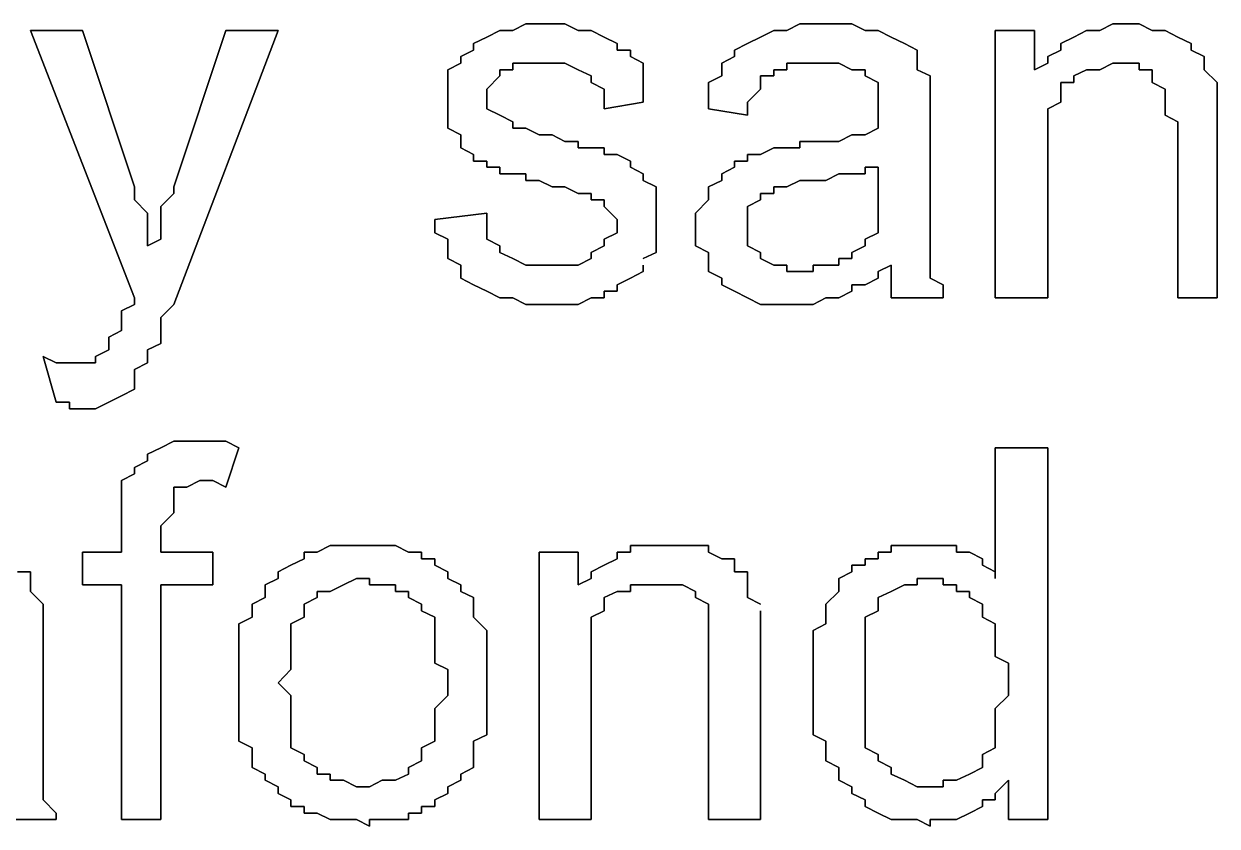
# Model space of a CAD drawing. Header units: metres. Extents: x 2.9 to 42.8, y 1.7 to 28.7.
# Drawn here: x 39.1637 to 39.4864, y 16.4553 to 16.6723 of the extents above; entities that cross this region are included whole.
import ezdxf

# ---------------------------------------------------------------- set-up
doc = ezdxf.new("R2010")
doc.units = ezdxf.units.M
doc.layers.add('GRIS', color=8, linetype='Continuous')

msp = doc.modelspace()

# ---------------------------------------------------------------- linework, layer by layer
at = {"layer": 'GRIS', "lineweight": -3}
for points in [[(39.1795, 16.6705), (39.1654, 16.6705), (39.1795, 16.6705)], [(39.1654, 16.6705), (39.1936, 16.5982), (39.1654, 16.6705)], [(39.1936, 16.6282), (39.1795, 16.6705), (39.1936, 16.6282)], [(39.2042, 16.5964), (39.2324, 16.6705), (39.2042, 16.5964)], [(39.2183, 16.6705), (39.2042, 16.6282), (39.2183, 16.6705)], [(39.2324, 16.6705), (39.2183, 16.6705), (39.2324, 16.6705)], [(39.2924, 16.6705), (39.2889, 16.6687), (39.2924, 16.6705)], [(39.2959, 16.6705), (39.2924, 16.6705), (39.2959, 16.6705)], [(39.2994, 16.6723), (39.2959, 16.6705), (39.2994, 16.6723)], [(39.303, 16.6723), (39.2994, 16.6723), (39.303, 16.6723)], [(39.3065, 16.6723), (39.303, 16.6723), (39.3065, 16.6723)], [(39.31, 16.6723), (39.3065, 16.6723), (39.31, 16.6723)], [(39.3136, 16.6705), (39.31, 16.6723), (39.3136, 16.6705)], [(39.3171, 16.6705), (39.3136, 16.6705), (39.3171, 16.6705)], [(39.3206, 16.6687), (39.3171, 16.6705), (39.3206, 16.6687)], [(39.3665, 16.6705), (39.3629, 16.6687), (39.3665, 16.6705)], [(39.37, 16.6705), (39.3665, 16.6705), (39.37, 16.6705)], [(39.3735, 16.6723), (39.37, 16.6705), (39.3735, 16.6723)], [(39.3771, 16.6723), (39.3735, 16.6723), (39.3771, 16.6723)], [(39.3806, 16.6723), (39.3771, 16.6723), (39.3806, 16.6723)], [(39.3841, 16.6723), (39.3806, 16.6723), (39.3841, 16.6723)], [(39.3876, 16.6723), (39.3841, 16.6723), (39.3876, 16.6723)], [(39.3912, 16.6705), (39.3876, 16.6723), (39.3912, 16.6705)], [(39.3947, 16.6705), (39.3912, 16.6705), (39.3947, 16.6705)], [(39.3982, 16.6687), (39.3947, 16.6705), (39.3982, 16.6687)], [(39.437, 16.6705), (39.4264, 16.6705), (39.437, 16.6705)], [(39.4264, 16.6705), (39.4264, 16.5982), (39.4264, 16.6705)], [(39.437, 16.6599), (39.437, 16.6705), (39.437, 16.6599)], [(39.4511, 16.6705), (39.4476, 16.6687), (39.4511, 16.6705)], [(39.4547, 16.6705), (39.4511, 16.6705), (39.4547, 16.6705)], [(39.4582, 16.6723), (39.4547, 16.6705), (39.4582, 16.6723)], [(39.4617, 16.6723), (39.4582, 16.6723), (39.4617, 16.6723)], [(39.4653, 16.6723), (39.4617, 16.6723), (39.4653, 16.6723)], [(39.4688, 16.6705), (39.4653, 16.6723), (39.4688, 16.6705)], [(39.4723, 16.6705), (39.4688, 16.6705), (39.4723, 16.6705)], [(39.4758, 16.6687), (39.4723, 16.6705), (39.4758, 16.6687)], [(39.2889, 16.6687), (39.2853, 16.667), (39.2889, 16.6687)], [(39.2853, 16.667), (39.2853, 16.6652), (39.2853, 16.667)], [(39.3241, 16.667), (39.3206, 16.6687), (39.3241, 16.667)], [(39.3241, 16.6652), (39.3241, 16.667), (39.3241, 16.6652)], [(39.3594, 16.667), (39.3559, 16.6652), (39.3594, 16.667)], [(39.3629, 16.6687), (39.3594, 16.667), (39.3629, 16.6687)], [(39.4018, 16.667), (39.3982, 16.6687), (39.4018, 16.667)], [(39.4053, 16.6652), (39.4018, 16.667), (39.4053, 16.6652)], [(39.4476, 16.6687), (39.4441, 16.667), (39.4476, 16.6687)], [(39.4441, 16.667), (39.4441, 16.6652), (39.4441, 16.667)], [(39.4794, 16.667), (39.4758, 16.6687), (39.4794, 16.667)], [(39.4794, 16.6652), (39.4794, 16.667), (39.4794, 16.6652)], [(39.2853, 16.6652), (39.2818, 16.6635), (39.2853, 16.6652)], [(39.3277, 16.6652), (39.3241, 16.6652), (39.3277, 16.6652)], [(39.3277, 16.6635), (39.3277, 16.6652), (39.3277, 16.6635)], [(39.3559, 16.6652), (39.3559, 16.6635), (39.3559, 16.6652)], [(39.4053, 16.6635), (39.4053, 16.6652), (39.4053, 16.6635)], [(39.4441, 16.6652), (39.4406, 16.6635), (39.4441, 16.6652)], [(39.4829, 16.6635), (39.4794, 16.6652), (39.4829, 16.6635)], [(39.2818, 16.6617), (39.2783, 16.6599), (39.2818, 16.6617)], [(39.2818, 16.6635), (39.2818, 16.6617), (39.2818, 16.6635)], [(39.2959, 16.6599), (39.2959, 16.6617), (39.2959, 16.6599)], [(39.2959, 16.6617), (39.2994, 16.6617), (39.2959, 16.6617)], [(39.2994, 16.6617), (39.303, 16.6617), (39.2994, 16.6617)], [(39.303, 16.6617), (39.3065, 16.6617), (39.303, 16.6617)], [(39.3065, 16.6617), (39.31, 16.6617), (39.3065, 16.6617)], [(39.31, 16.6617), (39.3136, 16.6599), (39.31, 16.6617)], [(39.3312, 16.6617), (39.3277, 16.6635), (39.3312, 16.6617)], [(39.3312, 16.6599), (39.3312, 16.6617), (39.3312, 16.6599)], [(39.3559, 16.6635), (39.3524, 16.6617), (39.3559, 16.6635)], [(39.3524, 16.6617), (39.3524, 16.6582), (39.3524, 16.6617)], [(39.37, 16.6599), (39.37, 16.6617), (39.37, 16.6599)], [(39.37, 16.6617), (39.3735, 16.6617), (39.37, 16.6617)], [(39.3735, 16.6617), (39.3771, 16.6617), (39.3735, 16.6617)], [(39.3771, 16.6617), (39.3806, 16.6617), (39.3771, 16.6617)], [(39.3806, 16.6617), (39.3841, 16.6617), (39.3806, 16.6617)], [(39.3841, 16.6617), (39.3876, 16.6599), (39.3841, 16.6617)], [(39.4053, 16.6617), (39.4053, 16.6635), (39.4053, 16.6617)], [(39.4053, 16.6599), (39.4053, 16.6617), (39.4053, 16.6599)], [(39.4406, 16.6617), (39.437, 16.6599), (39.4406, 16.6617)], [(39.4406, 16.6635), (39.4406, 16.6617), (39.4406, 16.6635)], [(39.4547, 16.6599), (39.4582, 16.6617), (39.4547, 16.6599)], [(39.4582, 16.6617), (39.4617, 16.6617), (39.4582, 16.6617)], [(39.4617, 16.6617), (39.4653, 16.6617), (39.4617, 16.6617)], [(39.4653, 16.6617), (39.4653, 16.6599), (39.4653, 16.6617)], [(39.4829, 16.6617), (39.4829, 16.6635), (39.4829, 16.6617)], [(39.4829, 16.6599), (39.4829, 16.6617), (39.4829, 16.6599)], [(39.2783, 16.6599), (39.2783, 16.6582), (39.2783, 16.6599)], [(39.2783, 16.6582), (39.2783, 16.6564), (39.2783, 16.6582)], [(39.2889, 16.6546), (39.2924, 16.6582), (39.2889, 16.6546)], [(39.2924, 16.6582), (39.2924, 16.6599), (39.2924, 16.6582)], [(39.2924, 16.6599), (39.2959, 16.6599), (39.2924, 16.6599)], [(39.3136, 16.6599), (39.3171, 16.6582), (39.3136, 16.6599)], [(39.3171, 16.6582), (39.3171, 16.6564), (39.3171, 16.6582)], [(39.3312, 16.6564), (39.3312, 16.6599), (39.3312, 16.6564)], [(39.3524, 16.6582), (39.3488, 16.6564), (39.3524, 16.6582)], [(39.3629, 16.6564), (39.3629, 16.6582), (39.3629, 16.6564)], [(39.3629, 16.6582), (39.3665, 16.6582), (39.3629, 16.6582)], [(39.3665, 16.6582), (39.3665, 16.6599), (39.3665, 16.6582)], [(39.3665, 16.6599), (39.37, 16.6599), (39.3665, 16.6599)], [(39.3876, 16.6599), (39.3912, 16.6599), (39.3876, 16.6599)], [(39.3912, 16.6599), (39.3912, 16.6582), (39.3912, 16.6599)], [(39.3912, 16.6582), (39.3947, 16.6564), (39.3912, 16.6582)], [(39.4088, 16.6582), (39.4053, 16.6599), (39.4088, 16.6582)], [(39.4088, 16.6564), (39.4088, 16.6582), (39.4088, 16.6564)], [(39.4476, 16.6582), (39.4511, 16.6599), (39.4476, 16.6582)], [(39.4476, 16.6564), (39.4476, 16.6582), (39.4476, 16.6564)], [(39.4511, 16.6599), (39.4547, 16.6599), (39.4511, 16.6599)], [(39.4653, 16.6599), (39.4688, 16.6599), (39.4653, 16.6599)], [(39.4688, 16.6599), (39.4688, 16.6582), (39.4688, 16.6599)], [(39.4688, 16.6582), (39.4688, 16.6564), (39.4688, 16.6582)], [(39.4864, 16.6564), (39.4829, 16.6599), (39.4864, 16.6564)], [(39.2783, 16.6564), (39.2783, 16.6529), (39.2783, 16.6564)], [(39.2889, 16.6529), (39.2889, 16.6546), (39.2889, 16.6529)], [(39.3171, 16.6564), (39.3206, 16.6546), (39.3171, 16.6564)], [(39.3206, 16.6546), (39.3206, 16.6529), (39.3206, 16.6546)], [(39.3312, 16.6546), (39.3312, 16.6564), (39.3312, 16.6546)], [(39.3312, 16.6511), (39.3312, 16.6546), (39.3312, 16.6511)], [(39.3488, 16.6564), (39.3488, 16.6546), (39.3488, 16.6564)], [(39.3488, 16.6546), (39.3488, 16.6529), (39.3488, 16.6546)], [(39.3594, 16.6511), (39.3629, 16.6546), (39.3594, 16.6511)], [(39.3629, 16.6546), (39.3629, 16.6564), (39.3629, 16.6546)], [(39.3947, 16.6564), (39.3947, 16.6546), (39.3947, 16.6564)], [(39.3947, 16.6546), (39.3947, 16.6529), (39.3947, 16.6546)], [(39.4088, 16.6546), (39.4088, 16.6564), (39.4088, 16.6546)], [(39.4088, 16.6529), (39.4088, 16.6546), (39.4088, 16.6529)], [(39.4441, 16.6546), (39.4441, 16.6564), (39.4441, 16.6546)], [(39.4441, 16.6564), (39.4476, 16.6564), (39.4441, 16.6564)], [(39.4441, 16.6529), (39.4441, 16.6546), (39.4441, 16.6529)], [(39.4688, 16.6564), (39.4723, 16.6546), (39.4688, 16.6564)], [(39.4723, 16.6546), (39.4723, 16.6529), (39.4723, 16.6546)], [(39.4864, 16.6546), (39.4864, 16.6564), (39.4864, 16.6546)], [(39.4864, 16.6529), (39.4864, 16.6546), (39.4864, 16.6529)], [(39.2783, 16.6529), (39.2783, 16.6511), (39.2783, 16.6529)], [(39.2783, 16.6511), (39.2783, 16.6476), (39.2783, 16.6511)], [(39.2889, 16.6493), (39.2889, 16.6529), (39.2889, 16.6493)], [(39.3206, 16.6529), (39.3206, 16.6493), (39.3206, 16.6529)], [(39.3206, 16.6493), (39.3312, 16.6511), (39.3206, 16.6493)], [(39.3488, 16.6529), (39.3488, 16.6493), (39.3488, 16.6529)], [(39.3594, 16.6493), (39.3594, 16.6511), (39.3594, 16.6493)], [(39.3947, 16.6529), (39.3947, 16.6493), (39.3947, 16.6529)], [(39.4088, 16.6493), (39.4088, 16.6529), (39.4088, 16.6493)], [(39.4406, 16.6493), (39.4441, 16.6511), (39.4406, 16.6493)], [(39.4441, 16.6511), (39.4441, 16.6529), (39.4441, 16.6511)], [(39.4723, 16.6529), (39.4723, 16.6511), (39.4723, 16.6529)], [(39.4723, 16.6511), (39.4723, 16.6493), (39.4723, 16.6511)], [(39.4864, 16.6511), (39.4864, 16.6529), (39.4864, 16.6511)], [(39.4864, 16.6476), (39.4864, 16.6511), (39.4864, 16.6476)], [(39.2783, 16.6476), (39.2783, 16.6458), (39.2783, 16.6476)], [(39.2924, 16.6476), (39.2889, 16.6493), (39.2924, 16.6476)], [(39.2959, 16.6458), (39.2924, 16.6476), (39.2959, 16.6458)], [(39.3488, 16.6493), (39.3594, 16.6476), (39.3488, 16.6493)], [(39.3594, 16.6476), (39.3594, 16.6493), (39.3594, 16.6476)], [(39.3947, 16.6493), (39.3947, 16.6476), (39.3947, 16.6493)], [(39.3947, 16.6476), (39.3947, 16.6458), (39.3947, 16.6476)], [(39.4088, 16.6476), (39.4088, 16.6493), (39.4088, 16.6476)], [(39.4088, 16.6441), (39.4088, 16.6476), (39.4088, 16.6441)], [(39.4406, 16.6476), (39.4406, 16.6493), (39.4406, 16.6476)], [(39.4406, 16.6458), (39.4406, 16.6476), (39.4406, 16.6458)], [(39.4723, 16.6493), (39.4723, 16.6476), (39.4723, 16.6493)], [(39.4723, 16.6476), (39.4758, 16.6458), (39.4723, 16.6476)], [(39.4864, 16.6458), (39.4864, 16.6476), (39.4864, 16.6458)], [(39.2783, 16.6458), (39.2783, 16.6441), (39.2783, 16.6458)], [(39.2959, 16.6441), (39.2959, 16.6458), (39.2959, 16.6441)], [(39.3947, 16.6458), (39.3947, 16.6441), (39.3947, 16.6458)], [(39.4406, 16.6423), (39.4406, 16.6458), (39.4406, 16.6423)], [(39.4758, 16.6458), (39.4758, 16.6423), (39.4758, 16.6458)], [(39.4864, 16.6423), (39.4864, 16.6458), (39.4864, 16.6423)], [(39.2783, 16.6441), (39.2818, 16.6423), (39.2783, 16.6441)], [(39.2818, 16.6423), (39.2818, 16.6405), (39.2818, 16.6423)], [(39.2994, 16.6441), (39.2959, 16.6441), (39.2994, 16.6441)], [(39.303, 16.6423), (39.2994, 16.6441), (39.303, 16.6423)], [(39.3065, 16.6423), (39.303, 16.6423), (39.3065, 16.6423)], [(39.31, 16.6405), (39.3065, 16.6423), (39.31, 16.6405)], [(39.3876, 16.6423), (39.3841, 16.6405), (39.3876, 16.6423)], [(39.3912, 16.6423), (39.3876, 16.6423), (39.3912, 16.6423)], [(39.3947, 16.6441), (39.3912, 16.6423), (39.3947, 16.6441)], [(39.4088, 16.6282), (39.4088, 16.6441), (39.4088, 16.6282)], [(39.4406, 16.6388), (39.4406, 16.6423), (39.4406, 16.6388)], [(39.4758, 16.6423), (39.4758, 16.5982), (39.4758, 16.6423)], [(39.4864, 16.5982), (39.4864, 16.6423), (39.4864, 16.5982)], [(39.2818, 16.6405), (39.2818, 16.6388), (39.2818, 16.6405)], [(39.2818, 16.6388), (39.2853, 16.637), (39.2818, 16.6388)], [(39.3136, 16.6405), (39.31, 16.6405), (39.3136, 16.6405)], [(39.3136, 16.6388), (39.3136, 16.6405), (39.3136, 16.6388)], [(39.3171, 16.6388), (39.3136, 16.6388), (39.3171, 16.6388)], [(39.3206, 16.6388), (39.3171, 16.6388), (39.3206, 16.6388)], [(39.3206, 16.637), (39.3206, 16.6388), (39.3206, 16.637)], [(39.3665, 16.6388), (39.3629, 16.637), (39.3665, 16.6388)], [(39.37, 16.6388), (39.3665, 16.6388), (39.37, 16.6388)], [(39.3735, 16.6388), (39.37, 16.6388), (39.3735, 16.6388)], [(39.3771, 16.6405), (39.3735, 16.6405), (39.3771, 16.6405)], [(39.3735, 16.6405), (39.3735, 16.6388), (39.3735, 16.6405)], [(39.3806, 16.6405), (39.3771, 16.6405), (39.3806, 16.6405)], [(39.3841, 16.6405), (39.3806, 16.6405), (39.3841, 16.6405)], [(39.4406, 16.637), (39.4406, 16.6388), (39.4406, 16.637)], [(39.2853, 16.637), (39.2853, 16.6352), (39.2853, 16.637)], [(39.2853, 16.6352), (39.2889, 16.6352), (39.2853, 16.6352)], [(39.2889, 16.6352), (39.2889, 16.6335), (39.2889, 16.6352)], [(39.3241, 16.637), (39.3206, 16.637), (39.3241, 16.637)], [(39.3277, 16.6352), (39.3241, 16.637), (39.3277, 16.6352)], [(39.3277, 16.6335), (39.3277, 16.6352), (39.3277, 16.6335)], [(39.3594, 16.6352), (39.3559, 16.6352), (39.3594, 16.6352)], [(39.3559, 16.6352), (39.3559, 16.6335), (39.3559, 16.6352)], [(39.3629, 16.637), (39.3594, 16.637), (39.3629, 16.637)], [(39.3594, 16.637), (39.3594, 16.6352), (39.3594, 16.637)], [(39.4406, 16.5982), (39.4406, 16.637), (39.4406, 16.5982)], [(39.2889, 16.6335), (39.2924, 16.6335), (39.2889, 16.6335)], [(39.2924, 16.6335), (39.2924, 16.6317), (39.2924, 16.6335)], [(39.2924, 16.6317), (39.2959, 16.6317), (39.2924, 16.6317)], [(39.2959, 16.6317), (39.2994, 16.6317), (39.2959, 16.6317)], [(39.2994, 16.6317), (39.2994, 16.6299), (39.2994, 16.6317)], [(39.3312, 16.6317), (39.3277, 16.6335), (39.3312, 16.6317)], [(39.3312, 16.6299), (39.3312, 16.6317), (39.3312, 16.6299)], [(39.3559, 16.6335), (39.3524, 16.6317), (39.3559, 16.6335)], [(39.3524, 16.6317), (39.3524, 16.6299), (39.3524, 16.6317)], [(39.3806, 16.6299), (39.3841, 16.6317), (39.3806, 16.6299)], [(39.3841, 16.6317), (39.3876, 16.6317), (39.3841, 16.6317)], [(39.3876, 16.6317), (39.3912, 16.6317), (39.3876, 16.6317)], [(39.3912, 16.6317), (39.3912, 16.6335), (39.3912, 16.6317)], [(39.3912, 16.6335), (39.3947, 16.6335), (39.3912, 16.6335)], [(39.3947, 16.6335), (39.3947, 16.6299), (39.3947, 16.6335)], [(39.1936, 16.6264), (39.1936, 16.6282), (39.1936, 16.6264)], [(39.2042, 16.6282), (39.2042, 16.6264), (39.2042, 16.6282)], [(39.2994, 16.6299), (39.303, 16.6299), (39.2994, 16.6299)], [(39.303, 16.6299), (39.3065, 16.6282), (39.303, 16.6299)], [(39.3065, 16.6282), (39.31, 16.6282), (39.3065, 16.6282)], [(39.31, 16.6282), (39.3136, 16.6264), (39.31, 16.6282)], [(39.3347, 16.6282), (39.3312, 16.6299), (39.3347, 16.6282)], [(39.3347, 16.6264), (39.3347, 16.6282), (39.3347, 16.6264)], [(39.3524, 16.6299), (39.3488, 16.6282), (39.3524, 16.6299)], [(39.3488, 16.6282), (39.3488, 16.6264), (39.3488, 16.6282)], [(39.3665, 16.6264), (39.3665, 16.6282), (39.3665, 16.6264)], [(39.3665, 16.6282), (39.37, 16.6282), (39.3665, 16.6282)], [(39.37, 16.6282), (39.3735, 16.6299), (39.37, 16.6282)], [(39.3735, 16.6299), (39.3771, 16.6299), (39.3735, 16.6299)], [(39.3771, 16.6299), (39.3806, 16.6299), (39.3771, 16.6299)], [(39.3947, 16.6299), (39.3947, 16.6264), (39.3947, 16.6299)], [(39.4088, 16.6247), (39.4088, 16.6282), (39.4088, 16.6247)], [(39.1936, 16.6247), (39.1936, 16.6264), (39.1936, 16.6247)], [(39.2042, 16.6264), (39.2007, 16.6229), (39.2042, 16.6264)], [(39.3136, 16.6264), (39.3171, 16.6264), (39.3136, 16.6264)], [(39.3171, 16.6264), (39.3171, 16.6247), (39.3171, 16.6264)], [(39.3347, 16.6229), (39.3347, 16.6264), (39.3347, 16.6229)], [(39.3488, 16.6264), (39.3488, 16.6247), (39.3488, 16.6264)], [(39.3629, 16.6247), (39.3629, 16.6264), (39.3629, 16.6247)], [(39.3629, 16.6264), (39.3665, 16.6264), (39.3629, 16.6264)], [(39.3947, 16.6264), (39.3947, 16.6229), (39.3947, 16.6264)], [(39.1971, 16.6211), (39.1936, 16.6247), (39.1971, 16.6211)], [(39.2007, 16.6229), (39.2007, 16.6211), (39.2007, 16.6229)], [(39.3171, 16.6247), (39.3206, 16.6247), (39.3171, 16.6247)], [(39.3206, 16.6247), (39.3206, 16.6229), (39.3206, 16.6247)], [(39.3206, 16.6229), (39.3241, 16.6194), (39.3206, 16.6229)], [(39.3347, 16.6211), (39.3347, 16.6229), (39.3347, 16.6211)], [(39.3488, 16.6247), (39.3453, 16.6211), (39.3488, 16.6247)], [(39.3594, 16.6229), (39.3629, 16.6247), (39.3594, 16.6229)], [(39.3594, 16.6211), (39.3594, 16.6229), (39.3594, 16.6211)], [(39.3947, 16.6229), (39.3947, 16.6211), (39.3947, 16.6229)], [(39.4088, 16.6211), (39.4088, 16.6247), (39.4088, 16.6211)], [(39.1971, 16.6194), (39.1971, 16.6211), (39.1971, 16.6194)], [(39.1971, 16.6176), (39.1971, 16.6194), (39.1971, 16.6176)], [(39.2007, 16.6211), (39.2007, 16.6194), (39.2007, 16.6211)], [(39.2007, 16.6194), (39.2007, 16.6158), (39.2007, 16.6194)], [(39.2889, 16.6211), (39.2748, 16.6194), (39.2889, 16.6211)], [(39.2748, 16.6194), (39.2748, 16.6176), (39.2748, 16.6194)], [(39.2889, 16.6194), (39.2889, 16.6211), (39.2889, 16.6194)], [(39.2889, 16.6158), (39.2889, 16.6194), (39.2889, 16.6158)], [(39.3241, 16.6194), (39.3241, 16.6176), (39.3241, 16.6194)], [(39.3347, 16.6194), (39.3347, 16.6211), (39.3347, 16.6194)], [(39.3347, 16.6176), (39.3347, 16.6194), (39.3347, 16.6176)], [(39.3453, 16.6211), (39.3453, 16.6194), (39.3453, 16.6211)], [(39.3453, 16.6194), (39.3453, 16.6176), (39.3453, 16.6194)], [(39.3594, 16.6194), (39.3594, 16.6211), (39.3594, 16.6194)], [(39.3594, 16.6176), (39.3594, 16.6194), (39.3594, 16.6176)], [(39.3947, 16.6211), (39.3947, 16.6194), (39.3947, 16.6211)], [(39.3947, 16.6194), (39.3947, 16.6176), (39.3947, 16.6194)], [(39.4088, 16.6176), (39.4088, 16.6211), (39.4088, 16.6176)], [(39.1971, 16.6141), (39.1971, 16.6176), (39.1971, 16.6141)], [(39.2007, 16.6158), (39.2007, 16.6141), (39.2007, 16.6158)], [(39.2748, 16.6176), (39.2748, 16.6158), (39.2748, 16.6176)], [(39.2748, 16.6158), (39.2783, 16.6141), (39.2748, 16.6158)], [(39.2889, 16.6141), (39.2889, 16.6158), (39.2889, 16.6141)], [(39.3241, 16.6158), (39.3206, 16.6141), (39.3241, 16.6158)], [(39.3241, 16.6176), (39.3241, 16.6158), (39.3241, 16.6176)], [(39.3347, 16.6141), (39.3347, 16.6176), (39.3347, 16.6141)], [(39.3453, 16.6176), (39.3453, 16.6141), (39.3453, 16.6176)], [(39.3594, 16.6158), (39.3594, 16.6176), (39.3594, 16.6158)], [(39.3594, 16.6123), (39.3594, 16.6158), (39.3594, 16.6123)], [(39.3947, 16.6158), (39.3912, 16.6141), (39.3947, 16.6158)], [(39.3947, 16.6176), (39.3947, 16.6158), (39.3947, 16.6176)], [(39.4088, 16.6158), (39.4088, 16.6176), (39.4088, 16.6158)], [(39.4088, 16.6123), (39.4088, 16.6158), (39.4088, 16.6123)], [(39.2007, 16.6141), (39.1971, 16.6123), (39.2007, 16.6141)], [(39.1971, 16.6123), (39.1971, 16.6141), (39.1971, 16.6123)], [(39.2783, 16.6141), (39.2783, 16.6105), (39.2783, 16.6141)], [(39.2924, 16.6123), (39.2889, 16.6141), (39.2924, 16.6123)], [(39.2924, 16.6105), (39.2924, 16.6123), (39.2924, 16.6105)], [(39.3206, 16.6123), (39.3171, 16.6105), (39.3206, 16.6123)], [(39.3206, 16.6141), (39.3206, 16.6123), (39.3206, 16.6141)], [(39.3347, 16.6123), (39.3347, 16.6141), (39.3347, 16.6123)], [(39.3347, 16.6105), (39.3347, 16.6123), (39.3347, 16.6105)], [(39.3453, 16.6141), (39.3453, 16.6123), (39.3453, 16.6141)], [(39.3453, 16.6123), (39.3488, 16.6105), (39.3453, 16.6123)], [(39.3629, 16.6105), (39.3594, 16.6123), (39.3629, 16.6105)], [(39.3912, 16.6123), (39.3876, 16.6105), (39.3912, 16.6123)], [(39.3912, 16.6141), (39.3912, 16.6123), (39.3912, 16.6141)], [(39.4088, 16.6105), (39.4088, 16.6123), (39.4088, 16.6105)], [(39.2783, 16.6105), (39.2783, 16.6088), (39.2783, 16.6105)], [(39.2783, 16.6088), (39.2818, 16.607), (39.2783, 16.6088)], [(39.2959, 16.6088), (39.2924, 16.6105), (39.2959, 16.6088)], [(39.2994, 16.607), (39.2959, 16.6088), (39.2994, 16.607)], [(39.3171, 16.6088), (39.3136, 16.607), (39.3171, 16.6088)], [(39.3171, 16.6105), (39.3171, 16.6088), (39.3171, 16.6105)], [(39.3312, 16.6088), (39.3347, 16.6105), (39.3312, 16.6088)], [(39.3488, 16.6105), (39.3488, 16.607), (39.3488, 16.6105)], [(39.3629, 16.6088), (39.3629, 16.6105), (39.3629, 16.6088)], [(39.3665, 16.607), (39.3629, 16.6088), (39.3665, 16.607)], [(39.3876, 16.6088), (39.3841, 16.6088), (39.3876, 16.6088)], [(39.3841, 16.6088), (39.3841, 16.607), (39.3841, 16.6088)], [(39.3876, 16.6105), (39.3876, 16.6088), (39.3876, 16.6105)], [(39.4088, 16.6088), (39.4088, 16.6105), (39.4088, 16.6088)], [(39.4088, 16.607), (39.4088, 16.6088), (39.4088, 16.607)], [(39.2818, 16.607), (39.2818, 16.6053), (39.2818, 16.607)], [(39.303, 16.607), (39.2994, 16.607), (39.303, 16.607)], [(39.3065, 16.607), (39.303, 16.607), (39.3065, 16.607)], [(39.31, 16.607), (39.3065, 16.607), (39.31, 16.607)], [(39.3136, 16.607), (39.31, 16.607), (39.3136, 16.607)], [(39.3312, 16.6053), (39.3312, 16.607), (39.3312, 16.6053)], [(39.3488, 16.607), (39.3488, 16.6053), (39.3488, 16.607)], [(39.37, 16.607), (39.3665, 16.607), (39.37, 16.607)], [(39.37, 16.6053), (39.37, 16.607), (39.37, 16.6053)], [(39.3806, 16.607), (39.3771, 16.607), (39.3806, 16.607)], [(39.3771, 16.607), (39.3771, 16.6053), (39.3771, 16.607)], [(39.3841, 16.607), (39.3806, 16.607), (39.3841, 16.607)], [(39.3947, 16.6053), (39.3982, 16.607), (39.3947, 16.6053)], [(39.3982, 16.607), (39.3982, 16.6053), (39.3982, 16.607)], [(39.4088, 16.6035), (39.4088, 16.607), (39.4088, 16.6035)], [(39.2818, 16.6053), (39.2818, 16.6035), (39.2818, 16.6053)], [(39.2818, 16.6035), (39.2853, 16.6017), (39.2818, 16.6035)], [(39.3241, 16.6017), (39.3277, 16.6035), (39.3241, 16.6017)], [(39.3277, 16.6035), (39.3312, 16.6053), (39.3277, 16.6035)], [(39.3488, 16.6053), (39.3524, 16.6035), (39.3488, 16.6053)], [(39.3524, 16.6035), (39.3524, 16.6017), (39.3524, 16.6035)], [(39.3735, 16.6053), (39.37, 16.6053), (39.3735, 16.6053)], [(39.3771, 16.6053), (39.3735, 16.6053), (39.3771, 16.6053)], [(39.3912, 16.6017), (39.3947, 16.6035), (39.3912, 16.6017)], [(39.3947, 16.6035), (39.3947, 16.6053), (39.3947, 16.6035)], [(39.3982, 16.6053), (39.3982, 16.6017), (39.3982, 16.6053)], [(39.4123, 16.6017), (39.4088, 16.6035), (39.4123, 16.6017)], [(39.2853, 16.6017), (39.2889, 16.6), (39.2853, 16.6017)], [(39.2889, 16.6), (39.2924, 16.5982), (39.2889, 16.6)], [(39.3206, 16.5982), (39.3206, 16.6), (39.3206, 16.5982)], [(39.3206, 16.6), (39.3241, 16.6), (39.3206, 16.6)], [(39.3241, 16.6), (39.3241, 16.6017), (39.3241, 16.6)], [(39.3524, 16.6017), (39.3559, 16.6), (39.3524, 16.6017)], [(39.3559, 16.6), (39.3594, 16.5982), (39.3559, 16.6)], [(39.3841, 16.5982), (39.3876, 16.6), (39.3841, 16.5982)], [(39.3876, 16.6), (39.3876, 16.6017), (39.3876, 16.6)], [(39.3876, 16.6017), (39.3912, 16.6017), (39.3876, 16.6017)], [(39.3982, 16.6017), (39.3982, 16.6), (39.3982, 16.6017)], [(39.3982, 16.6), (39.3982, 16.5982), (39.3982, 16.6)], [(39.4123, 16.6), (39.4123, 16.6017), (39.4123, 16.6)], [(39.4123, 16.5982), (39.4123, 16.6), (39.4123, 16.5982)], [(39.1936, 16.5964), (39.1901, 16.5947), (39.1936, 16.5964)], [(39.1936, 16.5982), (39.1936, 16.5964), (39.1936, 16.5982)], [(39.2007, 16.5929), (39.2042, 16.5964), (39.2007, 16.5929)], [(39.2924, 16.5982), (39.2959, 16.5982), (39.2924, 16.5982)], [(39.2959, 16.5982), (39.2994, 16.5964), (39.2959, 16.5982)], [(39.2994, 16.5964), (39.303, 16.5964), (39.2994, 16.5964)], [(39.303, 16.5964), (39.3065, 16.5964), (39.303, 16.5964)], [(39.3065, 16.5964), (39.31, 16.5964), (39.3065, 16.5964)], [(39.31, 16.5964), (39.3136, 16.5964), (39.31, 16.5964)], [(39.3136, 16.5964), (39.3171, 16.5982), (39.3136, 16.5964)], [(39.3171, 16.5982), (39.3206, 16.5982), (39.3171, 16.5982)], [(39.3594, 16.5982), (39.3629, 16.5964), (39.3594, 16.5982)], [(39.3629, 16.5964), (39.3665, 16.5964), (39.3629, 16.5964)], [(39.3665, 16.5964), (39.37, 16.5964), (39.3665, 16.5964)], [(39.37, 16.5964), (39.3735, 16.5964), (39.37, 16.5964)], [(39.3735, 16.5964), (39.3771, 16.5964), (39.3735, 16.5964)], [(39.3771, 16.5964), (39.3806, 16.5982), (39.3771, 16.5964)], [(39.3806, 16.5982), (39.3841, 16.5982), (39.3806, 16.5982)], [(39.3982, 16.5982), (39.4123, 16.5982), (39.3982, 16.5982)], [(39.4264, 16.5982), (39.4406, 16.5982), (39.4264, 16.5982)], [(39.4758, 16.5982), (39.4864, 16.5982), (39.4758, 16.5982)], [(39.1901, 16.5947), (39.1901, 16.5911), (39.1901, 16.5947)], [(39.2007, 16.5911), (39.2007, 16.5929), (39.2007, 16.5911)], [(39.1901, 16.5894), (39.1866, 16.5876), (39.1901, 16.5894)], [(39.1901, 16.5911), (39.1901, 16.5894), (39.1901, 16.5911)], [(39.2007, 16.5876), (39.2007, 16.5911), (39.2007, 16.5876)], [(39.1866, 16.5876), (39.1866, 16.5858), (39.1866, 16.5876)], [(39.2007, 16.5858), (39.2007, 16.5876), (39.2007, 16.5858)], [(39.1866, 16.5841), (39.183, 16.5823), (39.1866, 16.5841)], [(39.1866, 16.5858), (39.1866, 16.5841), (39.1866, 16.5858)], [(39.1971, 16.5841), (39.2007, 16.5858), (39.1971, 16.5841)], [(39.1971, 16.5823), (39.1971, 16.5841), (39.1971, 16.5823)], [(39.1724, 16.5806), (39.1689, 16.5823), (39.1724, 16.5806)], [(39.1689, 16.5823), (39.1724, 16.57), (39.1689, 16.5823)], [(39.176, 16.5806), (39.1724, 16.5806), (39.176, 16.5806)], [(39.1795, 16.5806), (39.176, 16.5806), (39.1795, 16.5806)], [(39.183, 16.5806), (39.1795, 16.5806), (39.183, 16.5806)], [(39.183, 16.5823), (39.183, 16.5806), (39.183, 16.5823)], [(39.1936, 16.5788), (39.1971, 16.5806), (39.1936, 16.5788)], [(39.1971, 16.5806), (39.1971, 16.5823), (39.1971, 16.5806)], [(39.1936, 16.5753), (39.1936, 16.5788), (39.1936, 16.5753)], [(39.1901, 16.5717), (39.1936, 16.5735), (39.1901, 16.5717)], [(39.1936, 16.5735), (39.1936, 16.5753), (39.1936, 16.5735)], [(39.1724, 16.57), (39.176, 16.57), (39.1724, 16.57)], [(39.176, 16.57), (39.176, 16.5682), (39.176, 16.57)], [(39.183, 16.5682), (39.1866, 16.57), (39.183, 16.5682)], [(39.1866, 16.57), (39.1901, 16.5717), (39.1866, 16.57)], [(39.176, 16.5682), (39.1795, 16.5682), (39.176, 16.5682)], [(39.1795, 16.5682), (39.183, 16.5682), (39.1795, 16.5682)], [(39.2007, 16.5576), (39.1971, 16.5559), (39.2007, 16.5576)], [(39.2042, 16.5594), (39.2007, 16.5576), (39.2042, 16.5594)], [(39.2077, 16.5594), (39.2042, 16.5594), (39.2077, 16.5594)], [(39.2112, 16.5594), (39.2077, 16.5594), (39.2112, 16.5594)], [(39.2148, 16.5594), (39.2112, 16.5594), (39.2148, 16.5594)], [(39.2183, 16.5594), (39.2148, 16.5594), (39.2183, 16.5594)], [(39.2218, 16.5576), (39.2183, 16.5594), (39.2218, 16.5576)], [(39.2183, 16.547), (39.2218, 16.5576), (39.2183, 16.547)], [(39.4406, 16.5576), (39.4264, 16.5576), (39.4406, 16.5576)], [(39.4264, 16.5576), (39.4264, 16.5223), (39.4264, 16.5576)], [(39.4406, 16.4571), (39.4406, 16.5576), (39.4406, 16.4571)], [(39.1971, 16.5541), (39.1936, 16.5523), (39.1971, 16.5541)], [(39.1971, 16.5559), (39.1971, 16.5541), (39.1971, 16.5559)], [(39.1936, 16.5523), (39.1936, 16.5506), (39.1936, 16.5523)], [(39.1936, 16.5506), (39.1901, 16.5488), (39.1936, 16.5506)], [(39.1901, 16.5488), (39.1901, 16.547), (39.1901, 16.5488)], [(39.2077, 16.547), (39.2112, 16.5488), (39.2077, 16.547)], [(39.2112, 16.5488), (39.2148, 16.5488), (39.2112, 16.5488)], [(39.2148, 16.5488), (39.2183, 16.547), (39.2148, 16.5488)], [(39.1901, 16.547), (39.1901, 16.5453), (39.1901, 16.547)], [(39.1901, 16.5453), (39.1901, 16.5435), (39.1901, 16.5453)], [(39.2042, 16.5453), (39.2042, 16.547), (39.2042, 16.5453)], [(39.2042, 16.547), (39.2077, 16.547), (39.2042, 16.547)], [(39.2042, 16.5435), (39.2042, 16.5453), (39.2042, 16.5435)], [(39.1901, 16.5435), (39.1901, 16.5417), (39.1901, 16.5435)], [(39.1901, 16.5417), (39.1901, 16.5382), (39.1901, 16.5417)], [(39.2042, 16.5417), (39.2042, 16.5435), (39.2042, 16.5417)], [(39.2042, 16.54), (39.2042, 16.5417), (39.2042, 16.54)], [(39.1901, 16.5382), (39.1901, 16.5294), (39.1901, 16.5382)], [(39.2007, 16.5365), (39.2042, 16.54), (39.2007, 16.5365)], [(39.2007, 16.5294), (39.2007, 16.5365), (39.2007, 16.5294)], [(39.1901, 16.5294), (39.1795, 16.5294), (39.1901, 16.5294)], [(39.1795, 16.5294), (39.1795, 16.5206), (39.1795, 16.5294)], [(39.2148, 16.5294), (39.2007, 16.5294), (39.2148, 16.5294)], [(39.2148, 16.5206), (39.2148, 16.5294), (39.2148, 16.5206)], [(39.243, 16.5294), (39.2395, 16.5294), (39.243, 16.5294)], [(39.2395, 16.5294), (39.2395, 16.5276), (39.2395, 16.5294)], [(39.2465, 16.5312), (39.243, 16.5294), (39.2465, 16.5312)], [(39.2501, 16.5312), (39.2465, 16.5312), (39.2501, 16.5312)], [(39.2536, 16.5312), (39.2501, 16.5312), (39.2536, 16.5312)], [(39.2571, 16.5312), (39.2536, 16.5312), (39.2571, 16.5312)], [(39.2606, 16.5312), (39.2571, 16.5312), (39.2606, 16.5312)], [(39.2642, 16.5312), (39.2606, 16.5312), (39.2642, 16.5312)], [(39.2677, 16.5294), (39.2642, 16.5312), (39.2677, 16.5294)], [(39.2712, 16.5294), (39.2677, 16.5294), (39.2712, 16.5294)], [(39.2712, 16.5276), (39.2712, 16.5294), (39.2712, 16.5276)], [(39.3136, 16.5294), (39.303, 16.5294), (39.3136, 16.5294)], [(39.303, 16.5294), (39.303, 16.4571), (39.303, 16.5294)], [(39.3136, 16.5206), (39.3136, 16.5294), (39.3136, 16.5206)], [(39.3277, 16.5294), (39.3241, 16.5294), (39.3277, 16.5294)], [(39.3241, 16.5294), (39.3241, 16.5276), (39.3241, 16.5294)], [(39.3312, 16.5312), (39.3277, 16.5312), (39.3312, 16.5312)], [(39.3277, 16.5312), (39.3277, 16.5294), (39.3277, 16.5312)], [(39.3347, 16.5312), (39.3312, 16.5312), (39.3347, 16.5312)], [(39.3382, 16.5312), (39.3347, 16.5312), (39.3382, 16.5312)], [(39.3418, 16.5312), (39.3382, 16.5312), (39.3418, 16.5312)], [(39.3453, 16.5312), (39.3418, 16.5312), (39.3453, 16.5312)], [(39.3488, 16.5312), (39.3453, 16.5312), (39.3488, 16.5312)], [(39.3488, 16.5294), (39.3488, 16.5312), (39.3488, 16.5294)], [(39.3524, 16.5276), (39.3488, 16.5294), (39.3524, 16.5276)], [(39.3982, 16.5294), (39.3947, 16.5294), (39.3982, 16.5294)], [(39.3947, 16.5294), (39.3947, 16.5276), (39.3947, 16.5294)], [(39.4018, 16.5312), (39.3982, 16.5312), (39.4018, 16.5312)], [(39.3982, 16.5312), (39.3982, 16.5294), (39.3982, 16.5312)], [(39.4053, 16.5312), (39.4018, 16.5312), (39.4053, 16.5312)], [(39.4088, 16.5312), (39.4053, 16.5312), (39.4088, 16.5312)], [(39.4123, 16.5312), (39.4088, 16.5312), (39.4123, 16.5312)], [(39.4159, 16.5312), (39.4123, 16.5312), (39.4159, 16.5312)], [(39.4159, 16.5294), (39.4159, 16.5312), (39.4159, 16.5294)], [(39.4194, 16.5294), (39.4159, 16.5294), (39.4194, 16.5294)], [(39.4229, 16.5276), (39.4194, 16.5294), (39.4229, 16.5276)], [(39.2359, 16.5259), (39.2324, 16.5241), (39.2359, 16.5259)], [(39.2395, 16.5276), (39.2359, 16.5259), (39.2395, 16.5276)], [(39.2748, 16.5276), (39.2712, 16.5276), (39.2748, 16.5276)], [(39.2748, 16.5259), (39.2748, 16.5276), (39.2748, 16.5259)], [(39.2783, 16.5241), (39.2748, 16.5259), (39.2783, 16.5241)], [(39.3206, 16.5259), (39.3171, 16.5241), (39.3206, 16.5259)], [(39.3241, 16.5276), (39.3206, 16.5259), (39.3241, 16.5276)], [(39.3559, 16.5276), (39.3524, 16.5276), (39.3559, 16.5276)], [(39.3559, 16.5259), (39.3559, 16.5276), (39.3559, 16.5259)], [(39.3559, 16.5241), (39.3559, 16.5259), (39.3559, 16.5241)], [(39.3912, 16.5259), (39.3876, 16.5259), (39.3912, 16.5259)], [(39.3876, 16.5259), (39.3876, 16.5241), (39.3876, 16.5259)], [(39.3947, 16.5276), (39.3912, 16.5276), (39.3947, 16.5276)], [(39.3912, 16.5276), (39.3912, 16.5259), (39.3912, 16.5276)], [(39.4229, 16.5259), (39.4229, 16.5276), (39.4229, 16.5259)], [(39.4264, 16.5241), (39.4229, 16.5259), (39.4264, 16.5241)], [(39.1654, 16.5241), (39.1619, 16.5241), (39.1654, 16.5241)], [(39.1654, 16.5223), (39.1654, 16.5241), (39.1654, 16.5223)], [(39.1654, 16.5206), (39.1654, 16.5223), (39.1654, 16.5206)], [(39.2324, 16.5223), (39.2289, 16.5206), (39.2324, 16.5223)], [(39.2324, 16.5241), (39.2324, 16.5223), (39.2324, 16.5241)], [(39.2501, 16.5206), (39.2536, 16.5223), (39.2501, 16.5206)], [(39.2536, 16.5223), (39.2571, 16.5223), (39.2536, 16.5223)], [(39.2571, 16.5223), (39.2571, 16.5206), (39.2571, 16.5223)], [(39.2783, 16.5223), (39.2783, 16.5241), (39.2783, 16.5223)], [(39.2818, 16.5206), (39.2783, 16.5223), (39.2818, 16.5206)], [(39.3171, 16.5223), (39.3136, 16.5206), (39.3171, 16.5223)], [(39.3171, 16.5241), (39.3171, 16.5223), (39.3171, 16.5241)], [(39.3594, 16.5241), (39.3559, 16.5241), (39.3594, 16.5241)], [(39.3594, 16.5206), (39.3594, 16.5241), (39.3594, 16.5206)], [(39.3876, 16.5241), (39.3841, 16.5223), (39.3876, 16.5241)], [(39.3841, 16.5223), (39.3841, 16.5206), (39.3841, 16.5223)], [(39.4053, 16.5206), (39.4053, 16.5223), (39.4053, 16.5206)], [(39.4053, 16.5223), (39.4088, 16.5223), (39.4053, 16.5223)], [(39.4088, 16.5223), (39.4123, 16.5223), (39.4088, 16.5223)], [(39.4123, 16.5223), (39.4123, 16.5206), (39.4123, 16.5223)], [(39.4264, 16.5223), (39.4264, 16.5241), (39.4264, 16.5223)], [(39.1654, 16.5188), (39.1654, 16.5206), (39.1654, 16.5188)], [(39.1689, 16.5153), (39.1654, 16.5188), (39.1689, 16.5153)], [(39.1795, 16.5206), (39.1901, 16.5206), (39.1795, 16.5206)], [(39.1901, 16.5206), (39.1901, 16.4571), (39.1901, 16.5206)], [(39.2007, 16.4571), (39.2007, 16.5206), (39.2007, 16.4571)], [(39.2007, 16.5206), (39.2148, 16.5206), (39.2007, 16.5206)], [(39.2289, 16.5206), (39.2289, 16.5188), (39.2289, 16.5206)], [(39.2289, 16.5188), (39.2289, 16.5171), (39.2289, 16.5188)], [(39.243, 16.5171), (39.243, 16.5188), (39.243, 16.5171)], [(39.243, 16.5188), (39.2465, 16.5188), (39.243, 16.5188)], [(39.2465, 16.5188), (39.2501, 16.5206), (39.2465, 16.5188)], [(39.2571, 16.5206), (39.2606, 16.5206), (39.2571, 16.5206)], [(39.2606, 16.5206), (39.2642, 16.5206), (39.2606, 16.5206)], [(39.2642, 16.5206), (39.2642, 16.5188), (39.2642, 16.5206)], [(39.2642, 16.5188), (39.2677, 16.5188), (39.2642, 16.5188)], [(39.2677, 16.5188), (39.2677, 16.5171), (39.2677, 16.5188)], [(39.2818, 16.5188), (39.2818, 16.5206), (39.2818, 16.5188)], [(39.2853, 16.5171), (39.2818, 16.5188), (39.2853, 16.5171)], [(39.3206, 16.5171), (39.3241, 16.5188), (39.3206, 16.5171)], [(39.3241, 16.5188), (39.3277, 16.5188), (39.3241, 16.5188)], [(39.3277, 16.5188), (39.3277, 16.5206), (39.3277, 16.5188)], [(39.3277, 16.5206), (39.3312, 16.5206), (39.3277, 16.5206)], [(39.3312, 16.5206), (39.3347, 16.5206), (39.3312, 16.5206)], [(39.3347, 16.5206), (39.3382, 16.5206), (39.3347, 16.5206)], [(39.3382, 16.5206), (39.3418, 16.5206), (39.3382, 16.5206)], [(39.3418, 16.5206), (39.3453, 16.5188), (39.3418, 16.5206)], [(39.3453, 16.5188), (39.3453, 16.5171), (39.3453, 16.5188)], [(39.3594, 16.5188), (39.3594, 16.5206), (39.3594, 16.5188)], [(39.3594, 16.5171), (39.3594, 16.5188), (39.3594, 16.5171)], [(39.3841, 16.5188), (39.3806, 16.5153), (39.3841, 16.5188)], [(39.3841, 16.5206), (39.3841, 16.5188), (39.3841, 16.5206)], [(39.3947, 16.5171), (39.3982, 16.5188), (39.3947, 16.5171)], [(39.3982, 16.5188), (39.4018, 16.5206), (39.3982, 16.5188)], [(39.4018, 16.5206), (39.4053, 16.5206), (39.4018, 16.5206)], [(39.4123, 16.5206), (39.4159, 16.5206), (39.4123, 16.5206)], [(39.4159, 16.5206), (39.4159, 16.5188), (39.4159, 16.5206)], [(39.4159, 16.5188), (39.4194, 16.5188), (39.4159, 16.5188)], [(39.4194, 16.5188), (39.4194, 16.5171), (39.4194, 16.5188)], [(39.1689, 16.5135), (39.1689, 16.5153), (39.1689, 16.5135)], [(39.2289, 16.5171), (39.2254, 16.5153), (39.2289, 16.5171)], [(39.2254, 16.5153), (39.2254, 16.5135), (39.2254, 16.5153)], [(39.2395, 16.5153), (39.243, 16.5171), (39.2395, 16.5153)], [(39.2395, 16.5135), (39.2395, 16.5153), (39.2395, 16.5135)], [(39.2677, 16.5171), (39.2712, 16.5153), (39.2677, 16.5171)], [(39.2712, 16.5153), (39.2712, 16.5135), (39.2712, 16.5153)], [(39.2853, 16.5153), (39.2853, 16.5171), (39.2853, 16.5153)], [(39.2853, 16.5135), (39.2853, 16.5153), (39.2853, 16.5135)], [(39.3206, 16.5153), (39.3206, 16.5171), (39.3206, 16.5153)], [(39.3206, 16.5135), (39.3206, 16.5153), (39.3206, 16.5135)], [(39.3453, 16.5171), (39.3488, 16.5153), (39.3453, 16.5171)], [(39.3488, 16.5153), (39.3488, 16.5135), (39.3488, 16.5153)], [(39.3629, 16.5153), (39.3594, 16.5171), (39.3629, 16.5153)], [(39.3806, 16.5153), (39.3806, 16.5135), (39.3806, 16.5153)], [(39.3947, 16.5153), (39.3947, 16.5171), (39.3947, 16.5153)], [(39.3947, 16.5135), (39.3947, 16.5153), (39.3947, 16.5135)], [(39.4194, 16.5171), (39.4229, 16.5153), (39.4194, 16.5171)], [(39.4229, 16.5153), (39.4229, 16.5135), (39.4229, 16.5153)], [(39.1689, 16.5118), (39.1689, 16.5135), (39.1689, 16.5118)], [(39.2254, 16.5135), (39.2254, 16.5118), (39.2254, 16.5135)], [(39.2395, 16.5118), (39.2395, 16.5135), (39.2395, 16.5118)], [(39.2712, 16.5135), (39.2748, 16.5118), (39.2712, 16.5135)], [(39.2853, 16.5118), (39.2853, 16.5135), (39.2853, 16.5118)], [(39.3171, 16.5118), (39.3206, 16.5135), (39.3171, 16.5118)], [(39.3488, 16.5135), (39.3488, 16.5118), (39.3488, 16.5135)], [(39.3629, 16.51), (39.3629, 16.5135), (39.3629, 16.51)], [(39.3806, 16.5135), (39.3806, 16.51), (39.3806, 16.5135)], [(39.3912, 16.5118), (39.3947, 16.5135), (39.3912, 16.5118)], [(39.4229, 16.5135), (39.4229, 16.5118), (39.4229, 16.5135)], [(39.1689, 16.51), (39.1689, 16.5118), (39.1689, 16.51)], [(39.1689, 16.5065), (39.1689, 16.51), (39.1689, 16.5065)], [(39.2254, 16.5118), (39.2218, 16.51), (39.2254, 16.5118)], [(39.2218, 16.51), (39.2218, 16.5065), (39.2218, 16.51)], [(39.2359, 16.51), (39.2395, 16.5118), (39.2359, 16.51)], [(39.2359, 16.5082), (39.2359, 16.51), (39.2359, 16.5082)], [(39.2748, 16.5118), (39.2748, 16.51), (39.2748, 16.5118)], [(39.2748, 16.51), (39.2748, 16.5065), (39.2748, 16.51)], [(39.2889, 16.5082), (39.2853, 16.5118), (39.2889, 16.5082)], [(39.3171, 16.51), (39.3171, 16.5118), (39.3171, 16.51)], [(39.3171, 16.5082), (39.3171, 16.51), (39.3171, 16.5082)], [(39.3488, 16.5118), (39.3488, 16.51), (39.3488, 16.5118)], [(39.3488, 16.51), (39.3488, 16.5082), (39.3488, 16.51)], [(39.3629, 16.5082), (39.3629, 16.51), (39.3629, 16.5082)], [(39.3806, 16.51), (39.3771, 16.5082), (39.3806, 16.51)], [(39.3912, 16.51), (39.3912, 16.5118), (39.3912, 16.51)], [(39.3912, 16.5082), (39.3912, 16.51), (39.3912, 16.5082)], [(39.4229, 16.5118), (39.4264, 16.51), (39.4229, 16.5118)], [(39.4264, 16.51), (39.4264, 16.5082), (39.4264, 16.51)], [(39.1689, 16.5047), (39.1689, 16.5065), (39.1689, 16.5047)], [(39.2218, 16.5065), (39.2218, 16.5047), (39.2218, 16.5065)], [(39.2359, 16.5047), (39.2359, 16.5082), (39.2359, 16.5047)], [(39.2748, 16.5065), (39.2748, 16.5047), (39.2748, 16.5065)], [(39.2889, 16.5065), (39.2889, 16.5082), (39.2889, 16.5065)], [(39.2889, 16.5047), (39.2889, 16.5065), (39.2889, 16.5047)], [(39.3171, 16.5047), (39.3171, 16.5082), (39.3171, 16.5047)], [(39.3488, 16.5082), (39.3488, 16.5047), (39.3488, 16.5082)], [(39.3629, 16.5047), (39.3629, 16.5082), (39.3629, 16.5047)], [(39.3771, 16.5082), (39.3771, 16.5065), (39.3771, 16.5082)], [(39.3771, 16.5065), (39.3771, 16.5047), (39.3771, 16.5065)], [(39.3912, 16.5065), (39.3912, 16.5082), (39.3912, 16.5065)], [(39.3912, 16.5029), (39.3912, 16.5065), (39.3912, 16.5029)], [(39.4264, 16.5082), (39.4264, 16.5065), (39.4264, 16.5082)], [(39.4264, 16.5065), (39.4264, 16.5047), (39.4264, 16.5065)], [(39.1689, 16.4888), (39.1689, 16.5047), (39.1689, 16.4888)], [(39.2218, 16.5047), (39.2218, 16.5029), (39.2218, 16.5047)], [(39.2218, 16.5029), (39.2218, 16.4994), (39.2218, 16.5029)], [(39.2359, 16.5029), (39.2359, 16.5047), (39.2359, 16.5029)], [(39.2359, 16.5012), (39.2359, 16.5029), (39.2359, 16.5012)], [(39.2748, 16.5047), (39.2748, 16.5029), (39.2748, 16.5047)], [(39.2748, 16.5029), (39.2748, 16.4994), (39.2748, 16.5029)], [(39.2889, 16.5012), (39.2889, 16.5047), (39.2889, 16.5012)], [(39.3171, 16.5029), (39.3171, 16.5047), (39.3171, 16.5029)], [(39.3171, 16.4994), (39.3171, 16.5029), (39.3171, 16.4994)], [(39.3488, 16.5047), (39.3488, 16.5012), (39.3488, 16.5047)], [(39.3629, 16.5029), (39.3629, 16.5047), (39.3629, 16.5029)], [(39.3629, 16.4571), (39.3629, 16.5029), (39.3629, 16.4571)], [(39.3771, 16.5047), (39.3771, 16.5012), (39.3771, 16.5047)], [(39.3912, 16.5012), (39.3912, 16.5029), (39.3912, 16.5012)], [(39.4264, 16.5047), (39.4264, 16.5012), (39.4264, 16.5047)], [(39.2218, 16.4994), (39.2218, 16.4977), (39.2218, 16.4994)], [(39.2359, 16.4977), (39.2359, 16.5012), (39.2359, 16.4977)], [(39.2748, 16.4994), (39.2783, 16.4977), (39.2748, 16.4994)], [(39.2889, 16.4994), (39.2889, 16.5012), (39.2889, 16.4994)], [(39.2889, 16.4959), (39.2889, 16.4994), (39.2889, 16.4959)], [(39.3171, 16.4977), (39.3171, 16.4994), (39.3171, 16.4977)], [(39.3488, 16.5012), (39.3488, 16.4571), (39.3488, 16.5012)], [(39.3771, 16.5012), (39.3771, 16.4994), (39.3771, 16.5012)], [(39.3771, 16.4994), (39.3771, 16.4959), (39.3771, 16.4994)], [(39.3912, 16.4977), (39.3912, 16.5012), (39.3912, 16.4977)], [(39.4264, 16.5012), (39.43, 16.4994), (39.4264, 16.5012)], [(39.43, 16.4994), (39.43, 16.4959), (39.43, 16.4994)], [(39.2218, 16.4977), (39.2218, 16.4941), (39.2218, 16.4977)], [(39.2324, 16.4941), (39.2359, 16.4977), (39.2324, 16.4941)], [(39.2783, 16.4977), (39.2783, 16.4941), (39.2783, 16.4977)], [(39.2889, 16.4924), (39.2889, 16.4959), (39.2889, 16.4924)], [(39.3171, 16.4571), (39.3171, 16.4977), (39.3171, 16.4571)], [(39.3771, 16.4959), (39.3771, 16.4941), (39.3771, 16.4959)], [(39.3912, 16.4941), (39.3912, 16.4977), (39.3912, 16.4941)], [(39.43, 16.4959), (39.43, 16.4924), (39.43, 16.4959)], [(39.2218, 16.4941), (39.2218, 16.4924), (39.2218, 16.4941)], [(39.2359, 16.4906), (39.2324, 16.4941), (39.2359, 16.4906)], [(39.2783, 16.4941), (39.2783, 16.4924), (39.2783, 16.4941)], [(39.3771, 16.4941), (39.3771, 16.4924), (39.3771, 16.4941)], [(39.3912, 16.4906), (39.3912, 16.4941), (39.3912, 16.4906)], [(39.2218, 16.4924), (39.2218, 16.4888), (39.2218, 16.4924)], [(39.2359, 16.4888), (39.2359, 16.4906), (39.2359, 16.4888)], [(39.2783, 16.4906), (39.2748, 16.4871), (39.2783, 16.4906)], [(39.2783, 16.4924), (39.2783, 16.4906), (39.2783, 16.4924)], [(39.2889, 16.4888), (39.2889, 16.4924), (39.2889, 16.4888)], [(39.3771, 16.4924), (39.3771, 16.4906), (39.3771, 16.4924)], [(39.3771, 16.4906), (39.3771, 16.4871), (39.3771, 16.4906)], [(39.3912, 16.4888), (39.3912, 16.4906), (39.3912, 16.4888)], [(39.43, 16.4906), (39.4264, 16.4871), (39.43, 16.4906)], [(39.43, 16.4924), (39.43, 16.4906), (39.43, 16.4924)], [(39.1689, 16.4853), (39.1689, 16.4888), (39.1689, 16.4853)], [(39.2218, 16.4888), (39.2218, 16.4871), (39.2218, 16.4888)], [(39.2218, 16.4871), (39.2218, 16.4835), (39.2218, 16.4871)], [(39.2359, 16.4853), (39.2359, 16.4888), (39.2359, 16.4853)], [(39.2748, 16.4871), (39.2748, 16.4853), (39.2748, 16.4871)], [(39.2889, 16.4871), (39.2889, 16.4888), (39.2889, 16.4871)], [(39.2889, 16.4835), (39.2889, 16.4871), (39.2889, 16.4835)], [(39.3771, 16.4871), (39.3771, 16.4853), (39.3771, 16.4871)], [(39.3912, 16.4853), (39.3912, 16.4888), (39.3912, 16.4853)], [(39.4264, 16.4871), (39.4264, 16.4853), (39.4264, 16.4871)], [(39.1689, 16.4818), (39.1689, 16.4853), (39.1689, 16.4818)], [(39.2218, 16.4835), (39.2218, 16.4818), (39.2218, 16.4835)], [(39.2359, 16.4835), (39.2359, 16.4853), (39.2359, 16.4835)], [(39.2359, 16.4818), (39.2359, 16.4835), (39.2359, 16.4818)], [(39.2748, 16.4853), (39.2748, 16.4818), (39.2748, 16.4853)], [(39.2889, 16.4818), (39.2889, 16.4835), (39.2889, 16.4818)], [(39.3771, 16.4853), (39.3771, 16.4835), (39.3771, 16.4853)], [(39.3771, 16.4835), (39.3771, 16.48), (39.3771, 16.4835)], [(39.3912, 16.4835), (39.3912, 16.4853), (39.3912, 16.4835)], [(39.3912, 16.4818), (39.3912, 16.4835), (39.3912, 16.4818)], [(39.4264, 16.4853), (39.4264, 16.4818), (39.4264, 16.4853)], [(39.1689, 16.4783), (39.1689, 16.4818), (39.1689, 16.4783)], [(39.2218, 16.4818), (39.2218, 16.4783), (39.2218, 16.4818)], [(39.2359, 16.4783), (39.2359, 16.4818), (39.2359, 16.4783)], [(39.2748, 16.4818), (39.2748, 16.48), (39.2748, 16.4818)], [(39.2748, 16.48), (39.2748, 16.4783), (39.2748, 16.48)], [(39.2853, 16.4783), (39.2889, 16.48), (39.2853, 16.4783)], [(39.2889, 16.48), (39.2889, 16.4818), (39.2889, 16.48)], [(39.3771, 16.48), (39.3806, 16.4783), (39.3771, 16.48)], [(39.3912, 16.4783), (39.3912, 16.4818), (39.3912, 16.4783)], [(39.4264, 16.4818), (39.4264, 16.48), (39.4264, 16.4818)], [(39.4264, 16.48), (39.4264, 16.4783), (39.4264, 16.48)], [(39.1689, 16.4747), (39.1689, 16.4783), (39.1689, 16.4747)], [(39.2218, 16.4783), (39.2254, 16.4765), (39.2218, 16.4783)], [(39.2254, 16.4765), (39.2254, 16.4747), (39.2254, 16.4765)], [(39.2359, 16.4765), (39.2359, 16.4783), (39.2359, 16.4765)], [(39.2395, 16.4747), (39.2359, 16.4765), (39.2395, 16.4747)], [(39.2748, 16.4783), (39.2712, 16.4765), (39.2748, 16.4783)], [(39.2712, 16.4765), (39.2712, 16.4747), (39.2712, 16.4765)], [(39.2853, 16.4747), (39.2853, 16.4783), (39.2853, 16.4747)], [(39.3806, 16.4783), (39.3806, 16.4765), (39.3806, 16.4783)], [(39.3806, 16.4765), (39.3806, 16.4747), (39.3806, 16.4765)], [(39.3912, 16.4765), (39.3912, 16.4783), (39.3912, 16.4765)], [(39.3947, 16.4747), (39.3912, 16.4765), (39.3947, 16.4747)], [(39.4264, 16.4765), (39.4229, 16.4747), (39.4264, 16.4765)], [(39.4264, 16.4783), (39.4264, 16.4765), (39.4264, 16.4783)], [(39.1689, 16.473), (39.1689, 16.4747), (39.1689, 16.473)], [(39.2254, 16.4747), (39.2254, 16.473), (39.2254, 16.4747)], [(39.2395, 16.473), (39.2395, 16.4747), (39.2395, 16.473)], [(39.2712, 16.4747), (39.2712, 16.473), (39.2712, 16.4747)], [(39.2853, 16.473), (39.2853, 16.4747), (39.2853, 16.473)], [(39.3806, 16.4747), (39.3806, 16.473), (39.3806, 16.4747)], [(39.3947, 16.473), (39.3947, 16.4747), (39.3947, 16.473)], [(39.4229, 16.4747), (39.4229, 16.473), (39.4229, 16.4747)], [(39.1689, 16.4712), (39.1689, 16.473), (39.1689, 16.4712)], [(39.1689, 16.4694), (39.1689, 16.4712), (39.1689, 16.4694)], [(39.2254, 16.473), (39.2254, 16.4712), (39.2254, 16.473)], [(39.2254, 16.4712), (39.2289, 16.4694), (39.2254, 16.4712)], [(39.243, 16.4712), (39.2395, 16.473), (39.243, 16.4712)], [(39.243, 16.4694), (39.243, 16.4712), (39.243, 16.4694)], [(39.2712, 16.473), (39.2677, 16.4712), (39.2712, 16.473)], [(39.2677, 16.4712), (39.2677, 16.4694), (39.2677, 16.4712)], [(39.2818, 16.4694), (39.2853, 16.4712), (39.2818, 16.4694)], [(39.2853, 16.4712), (39.2853, 16.473), (39.2853, 16.4712)], [(39.3806, 16.473), (39.3841, 16.4712), (39.3806, 16.473)], [(39.3841, 16.4712), (39.3841, 16.4694), (39.3841, 16.4712)], [(39.3982, 16.4712), (39.3947, 16.473), (39.3982, 16.4712)], [(39.3982, 16.4694), (39.3982, 16.4712), (39.3982, 16.4694)], [(39.4229, 16.4712), (39.4194, 16.4694), (39.4229, 16.4712)], [(39.4229, 16.473), (39.4229, 16.4712), (39.4229, 16.473)], [(39.1689, 16.4677), (39.1689, 16.4694), (39.1689, 16.4677)], [(39.1689, 16.4659), (39.1689, 16.4677), (39.1689, 16.4659)], [(39.2289, 16.4694), (39.2289, 16.4677), (39.2289, 16.4694)], [(39.2289, 16.4677), (39.2324, 16.4659), (39.2289, 16.4677)], [(39.2465, 16.4694), (39.243, 16.4694), (39.2465, 16.4694)], [(39.2465, 16.4677), (39.2465, 16.4694), (39.2465, 16.4677)], [(39.2501, 16.4677), (39.2465, 16.4677), (39.2501, 16.4677)], [(39.2536, 16.4659), (39.2501, 16.4677), (39.2536, 16.4659)], [(39.2606, 16.4677), (39.2571, 16.4659), (39.2606, 16.4677)], [(39.2642, 16.4677), (39.2606, 16.4677), (39.2642, 16.4677)], [(39.2677, 16.4694), (39.2642, 16.4677), (39.2677, 16.4694)], [(39.2783, 16.4659), (39.2818, 16.4677), (39.2783, 16.4659)], [(39.2818, 16.4677), (39.2818, 16.4694), (39.2818, 16.4677)], [(39.3841, 16.4694), (39.3841, 16.4677), (39.3841, 16.4694)], [(39.3841, 16.4677), (39.3876, 16.4659), (39.3841, 16.4677)], [(39.4018, 16.4677), (39.3982, 16.4694), (39.4018, 16.4677)], [(39.4053, 16.4659), (39.4018, 16.4677), (39.4053, 16.4659)], [(39.4159, 16.4677), (39.4123, 16.4677), (39.4159, 16.4677)], [(39.4123, 16.4677), (39.4123, 16.4659), (39.4123, 16.4677)], [(39.4194, 16.4694), (39.4159, 16.4677), (39.4194, 16.4694)], [(39.4264, 16.4641), (39.43, 16.4677), (39.4264, 16.4641)], [(39.43, 16.4677), (39.43, 16.4571), (39.43, 16.4677)], [(39.1689, 16.4641), (39.1689, 16.4659), (39.1689, 16.4641)], [(39.1689, 16.4624), (39.1689, 16.4641), (39.1689, 16.4624)], [(39.2324, 16.4659), (39.2324, 16.4641), (39.2324, 16.4659)], [(39.2324, 16.4641), (39.2359, 16.4624), (39.2324, 16.4641)], [(39.2571, 16.4659), (39.2536, 16.4659), (39.2571, 16.4659)], [(39.2748, 16.4624), (39.2783, 16.4641), (39.2748, 16.4624)], [(39.2783, 16.4641), (39.2783, 16.4659), (39.2783, 16.4641)], [(39.3876, 16.4659), (39.3876, 16.4641), (39.3876, 16.4659)], [(39.3876, 16.4641), (39.3912, 16.4624), (39.3876, 16.4641)], [(39.4088, 16.4659), (39.4053, 16.4659), (39.4088, 16.4659)], [(39.4123, 16.4659), (39.4088, 16.4659), (39.4123, 16.4659)], [(39.4264, 16.4624), (39.4264, 16.4641), (39.4264, 16.4624)], [(39.1724, 16.4588), (39.1689, 16.4624), (39.1724, 16.4588)], [(39.2359, 16.4624), (39.2359, 16.4606), (39.2359, 16.4624)], [(39.2359, 16.4606), (39.2395, 16.4606), (39.2359, 16.4606)], [(39.2395, 16.4606), (39.2395, 16.4588), (39.2395, 16.4606)], [(39.2712, 16.4588), (39.2712, 16.4606), (39.2712, 16.4588)], [(39.2712, 16.4606), (39.2748, 16.4606), (39.2712, 16.4606)], [(39.2748, 16.4606), (39.2748, 16.4624), (39.2748, 16.4606)], [(39.3912, 16.4624), (39.3912, 16.4606), (39.3912, 16.4624)], [(39.3912, 16.4606), (39.3947, 16.4588), (39.3912, 16.4606)], [(39.4194, 16.4588), (39.4229, 16.4606), (39.4194, 16.4588)], [(39.4229, 16.4606), (39.4229, 16.4624), (39.4229, 16.4606)], [(39.4229, 16.4624), (39.4264, 16.4624), (39.4229, 16.4624)], [(39.1583, 16.4571), (39.1724, 16.4571), (39.1583, 16.4571)], [(39.1724, 16.4571), (39.1724, 16.4588), (39.1724, 16.4571)], [(39.1901, 16.4571), (39.2007, 16.4571), (39.1901, 16.4571)], [(39.2395, 16.4588), (39.243, 16.4588), (39.2395, 16.4588)], [(39.243, 16.4588), (39.2465, 16.4571), (39.243, 16.4588)], [(39.2465, 16.4571), (39.2501, 16.4571), (39.2465, 16.4571)], [(39.2501, 16.4571), (39.2536, 16.4571), (39.2501, 16.4571)], [(39.2536, 16.4571), (39.2571, 16.4553), (39.2536, 16.4571)], [(39.2571, 16.4553), (39.2571, 16.4571), (39.2571, 16.4553)], [(39.2571, 16.4571), (39.2606, 16.4571), (39.2571, 16.4571)], [(39.2606, 16.4571), (39.2642, 16.4571), (39.2606, 16.4571)], [(39.2642, 16.4571), (39.2677, 16.4571), (39.2642, 16.4571)], [(39.2677, 16.4571), (39.2677, 16.4588), (39.2677, 16.4571)], [(39.2677, 16.4588), (39.2712, 16.4588), (39.2677, 16.4588)], [(39.303, 16.4571), (39.3171, 16.4571), (39.303, 16.4571)], [(39.3488, 16.4571), (39.3629, 16.4571), (39.3488, 16.4571)], [(39.3947, 16.4588), (39.3982, 16.4571), (39.3947, 16.4588)], [(39.3982, 16.4571), (39.4018, 16.4571), (39.3982, 16.4571)], [(39.4018, 16.4571), (39.4053, 16.4571), (39.4018, 16.4571)], [(39.4053, 16.4571), (39.4088, 16.4553), (39.4053, 16.4571)], [(39.4088, 16.4553), (39.4088, 16.4571), (39.4088, 16.4553)], [(39.4088, 16.4571), (39.4123, 16.4571), (39.4088, 16.4571)], [(39.4123, 16.4571), (39.4159, 16.4571), (39.4123, 16.4571)], [(39.4159, 16.4571), (39.4194, 16.4588), (39.4159, 16.4571)], [(39.43, 16.4571), (39.4406, 16.4571), (39.43, 16.4571)]]:
    msp.add_lwpolyline(points, dxfattribs=at)

doc.saveas('drawing.dxf')
